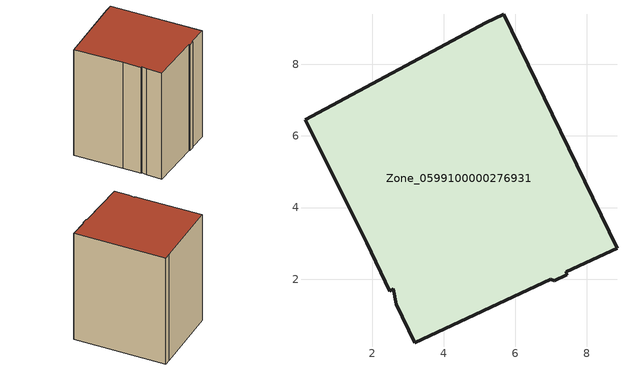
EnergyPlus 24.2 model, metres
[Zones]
Zone_0599100000276931
 floor ground (C_G): 6.99,2 3.19,0.22 2.68,1.29 2.6,1.73 2.5,1.66 1.85,3.01 0.14,6.45 5.17,9.15 5.67,9.4 8.84,2.87 7.42,2.2 7.43,2.12 7.08,1.95 z0
 wall outside (C_F): 7.08,1.95 7.43,2.12 7.42,2.2 8.84,2.87 5.67,9.4 5.17,9.15 0.14,6.45 1.85,3.01 2.5,1.66 2.6,1.73 2.68,1.29 3.19,0.22 6.99,2 7.08,1.95 z0:8.9
 roof outside (C_R): 3.19,0.22 6.99,2 7.08,1.95 7.43,2.12 7.42,2.2 8.84,2.87 5.67,9.4 5.17,9.15 0.14,6.45 1.85,3.01 2.5,1.66 2.6,1.73 2.68,1.29 z8.9
[BUILDING]
Pand.0599100000276931: North Axis=0; Terrain=City; Loads Convergence Tolerance Value=0.04; Temperature Convergence Tolerance Value=0.4; Solar Distribution=FullExterior; Maximum Number of Warmup Days=25; Minimum Number of Warmup Days=1
[Site:Location]
Rotterdam.The.Hague.AP_ZH_NLD Design_Conditions: Latitude=51.96; Longitude=4.45; Time Zone=1; Elevation=-4.5
[SITE:GROUNDTEMPERATURE:BUILDINGSURFACE]
18, 18, 18, 18, 18, 18, 18, 18, 18, 18, 18, 18
[MATERIAL] Thermal Absorptance=0.9; Solar Absorptance=0.7; Visible Absorptance=0.7
Name | Roughness | Thickness | Conductivity | Density | Specific Heat
G.TC.1946-1964 | MediumSmooth | 0.15 | 1 | 540 | 1210
F.TC.1946-1964 | Rough | 0.3 | 0.857143 | 1920 | 840
R.TC.1946-1964 | MediumRough | 0.2 | 0.235294 | 1500 | 1000
[CONSTRUCTION]
C_G: G.TC.1946-1964
C_F: F.TC.1946-1964
C_R: R.TC.1946-1964
[ZONE]
Zone_0599100000276931: Type=1; Multiplier=1; Ceiling Height=Autocalculate; Volume=Autocalculate; Floor Area=autocalculate; Part of Total Floor Area=Yes
[ZONEINFILTRATION:DESIGNFLOWRATE]
Infil_Zone_0599100000276931: Zone or ZoneList or Space or SpaceList=Zone_0599100000276931; Schedule=AlwaysOn; Design Flow Rate Calculation Method=Flow/Area; Flow Rate per Floor Area=0.003; Constant Term Coefficient=1; Temperature Term Coefficient=0; Velocity Term Coefficient=0; Velocity Squared Term Coefficient=0
[HVACTEMPLATE:ZONE:IDEALLOADSAIRSYSTEM]
Zone_0599100000276931: Maximum Heating Supply Air Temperature=50; Minimum Cooling Supply Air Temperature=13; Maximum Heating Supply Air Humidity Ratio=0.0156; Minimum Cooling Supply Air Humidity Ratio=0.0077; Heating Limit=NoLimit; Cooling Limit=NoLimit; Dehumidification Control Type=ConstantSensibleHeatRatio; Cooling Sensible Heat Ratio=0.7; Dehumidification Setpoint=60; Humidification Control Type=None; Humidification Setpoint=30; Outdoor Air Method=None; Outdoor Air Flow Rate per Person=0.00944; Outdoor Air Flow Rate per Zone Floor Area=0; Outdoor Air Flow Rate per Zone=0; Demand Controlled Ventilation Type=None; Outdoor Air Economizer Type=NoEconomizer; Heat Recovery Type=None; Sensible Heat Recovery Effectiveness=0.7; Latent Heat Recovery Effectiveness=0.65
[ZONECONTROL:THERMOSTAT]
ThermostatControl_Zone_0599100000276931: Zone or ZoneList=Zone_0599100000276931; Control Type Schedule=DualSetpointControlType; Control 1=Thermostat_Zone_0599100000276931; Temperature Difference Between Cutout And Setpoint=0
[THERMOSTATSETPOINT:DUALSETPOINT]
Thermostat_Zone_0599100000276931: Heating Setpoint Temperature Schedule=HeatingSetpoint_Zone_0599100000276931; Cooling Setpoint Temperature Schedule=CoolingSetpoint_Zone_0599100000276931
[SCHEDULE:COMPACT]
HeatingSetpoint_Zone_0599100000276931: Through: 12/31, For: AllDays, Until: 24:00, 21
CoolingSetpoint_Zone_0599100000276931: Through: 12/31, For: AllDays, Until: 24:00, 24
DualSetpointControlType: Through: 12/31, For: AllDays, Until: 24:00, 4
AlwaysOn: Through: 12/31, For: AllDays, Until: 24:00, 1
